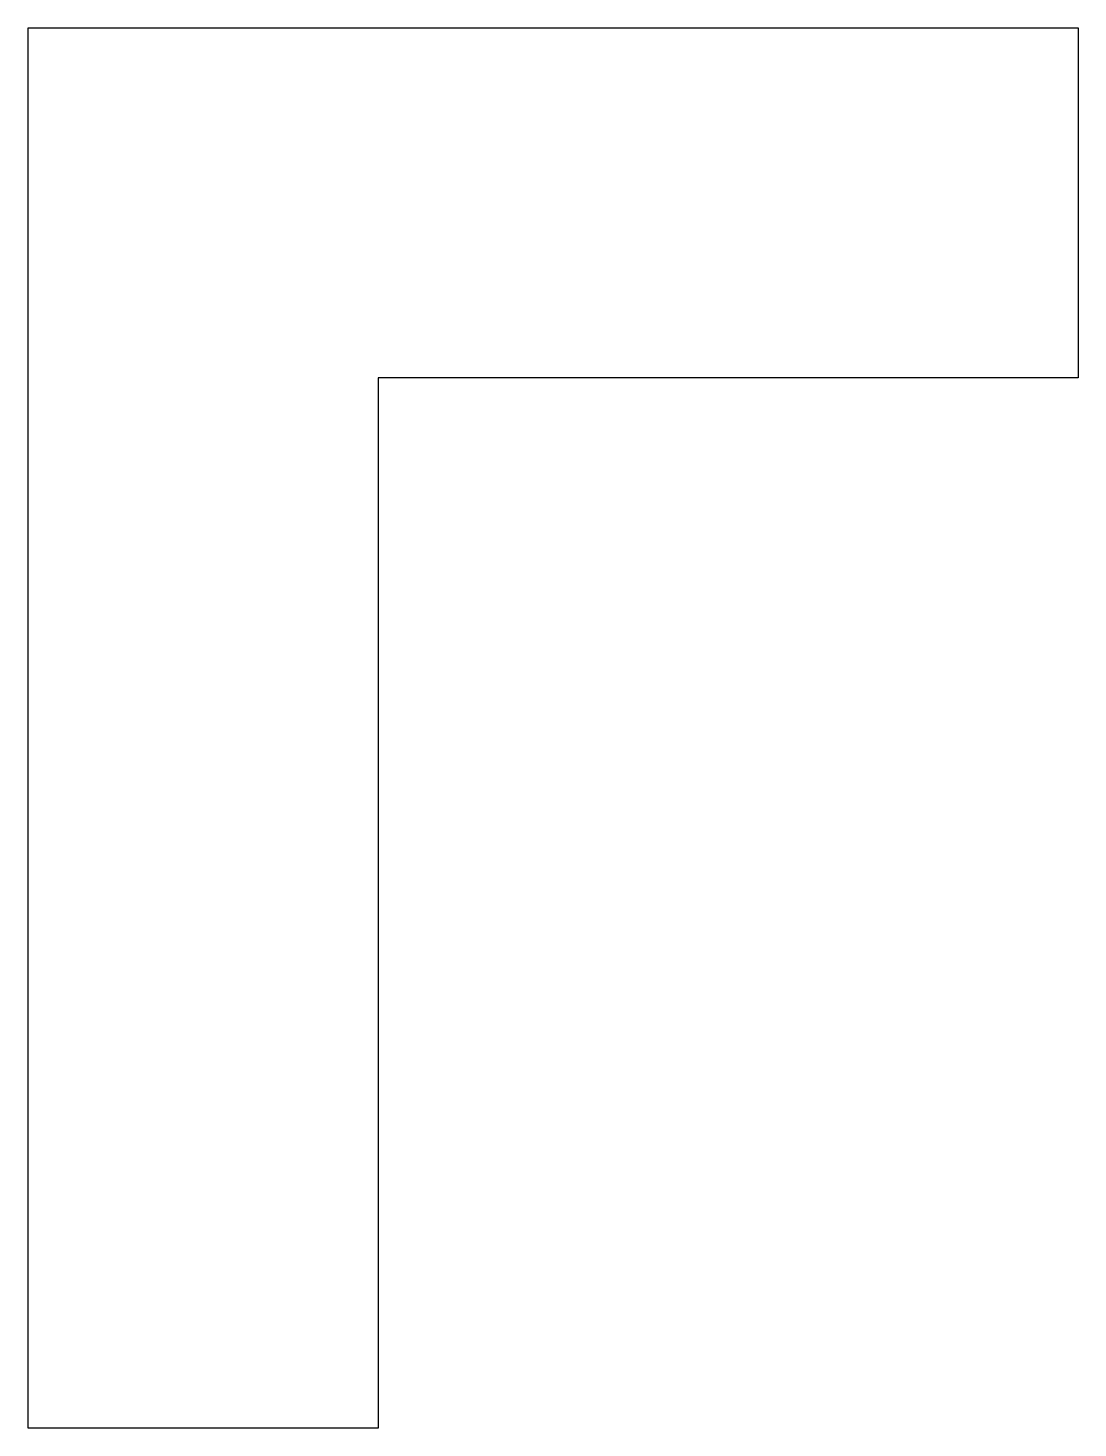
# Model space of a CAD drawing. Extents: x 0 to 60, y 0 to 80.
import ezdxf

# ---------------------------------------------------------------- set-up
doc = ezdxf.new("R2010")
doc.units = 0
doc.layers.add('CONTOUR', color=7, linetype='Continuous')

msp = doc.modelspace()

# ---------------------------------------------------------------- linework, layer by layer
at = {"layer": 'CONTOUR'}
msp.add_lwpolyline([(0, 0), (0, 80), (60, 80), (60, 60), (20, 60), (20, 0)], close=True, dxfattribs=at)

doc.saveas('drawing.dxf')
